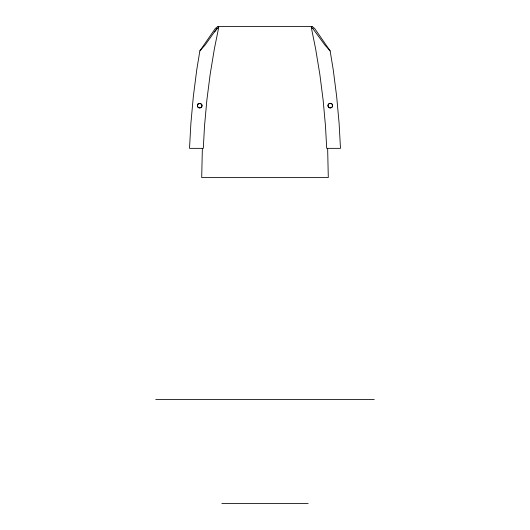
<?xml version="1.0" encoding="UTF-8"?>
<svg xmlns="http://www.w3.org/2000/svg" width="530" height="530" viewBox="0 0 530 530"><rect width="100%" height="100%" fill="white"/><g stroke="black" fill="none" stroke-linecap="round" stroke-linejoin="round"><path stroke-width="0.79" d="M218.095 26.5L218.711 27.434L214.352 48.965L210.145 74.478L206.866 100.124L204.527 125.875L203.301 148.347L189.521 148.347L190.873 123.543L193.324 96.632L196.749 69.828L199.87 50.873L215.359 28.441L217.843 26.5L312.157 26.5L314.641 28.441L330.13 50.873L333.251 69.828L336.676 96.632L339.127 123.543L340.479 148.347L326.699 148.347L325.473 125.875L323.134 100.124L319.855 74.478L315.648 48.965L311.289 27.434L311.905 26.5M202.354 148.347L201.705 177.55L328.295 177.55L327.646 148.347M199.87 50.873L204.997 45.176L216.909 28.441L218.711 27.434M214.584 31.933L217.267 28.441M311.289 27.434L313.091 28.441M155.74 399.468L374.259 399.468M221.845 503.5L308.155 503.5M330.13 50.873L325.003 45.176L312.733 28.441M332.595 105.43C332.886 107.676 329.62 108.849 328.415 106.934A2.259 2.213 84.8 0 1 328.222 104.635C329.097 102.548 332.509 103.164 332.595 105.43M197.942 104.132L197.617 104.635A2.16 2.007 -84.8 0 0 197.531 106.397C198.121 108.279 201.009 108.411 201.778 106.603A2.259 2.206 -84.8 0 0 201.864 104.841L200.108 103.357L197.942 104.132M328.819 107.378A2.299 2.299 0 0 0 332.568 106.026A2.299 2.299 0 0 0 329.527 103.456A2.299 2.299 0 0 0 328.819 107.378M198.213 107.378A2.299 2.299 0 0 0 201.963 106.026A2.299 2.299 0 0 0 198.922 103.456A2.299 2.299 0 0 0 198.213 107.378"/></g></svg>
